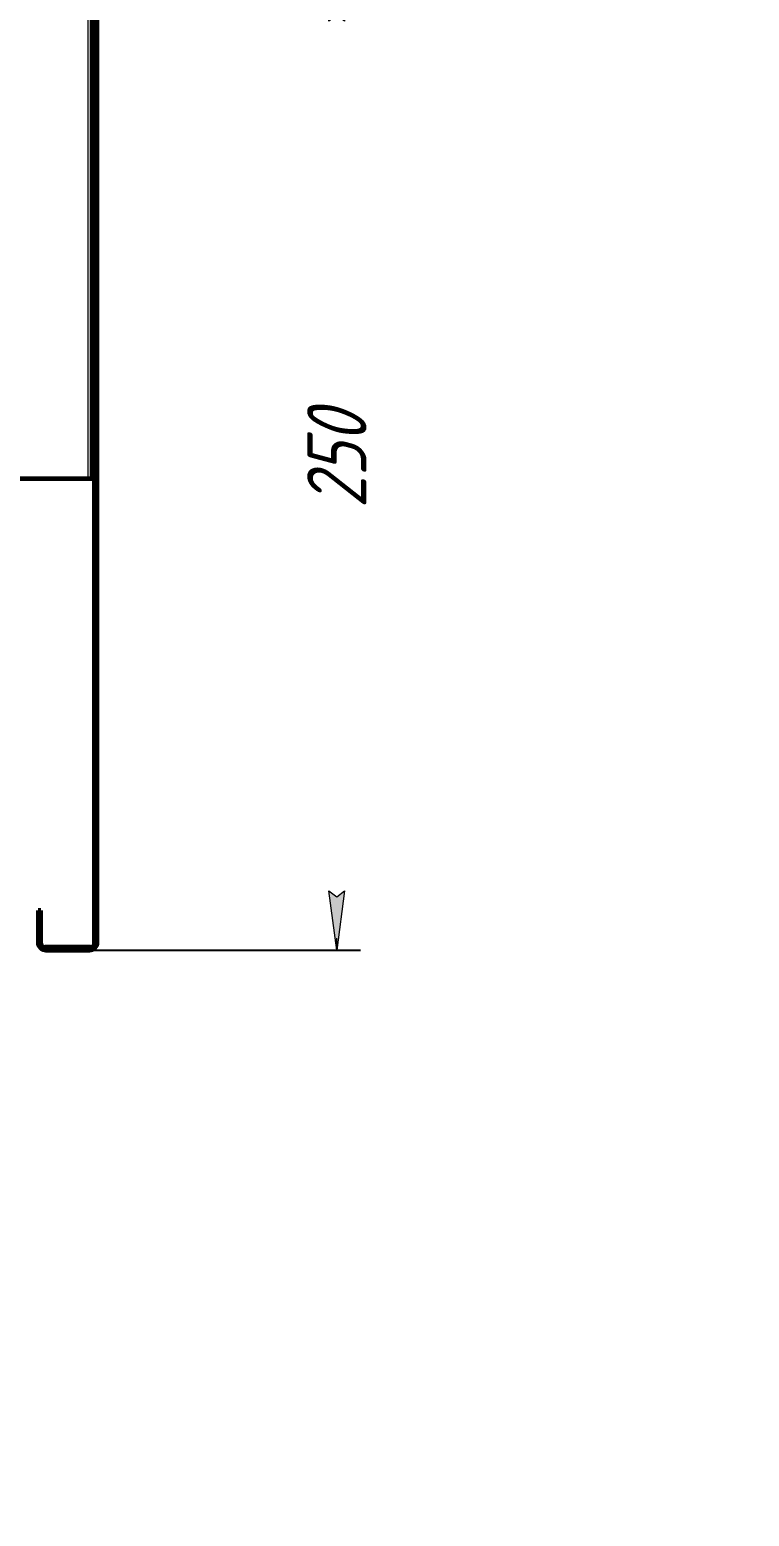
# Model space of a CAD drawing. Header units: millimetres. Extents: x 0 to 3360, y 0 to 297.
# Drawn here: x 3299.3 to 3360, y 102.4 to 227.8 of the extents above; entities that cross this region are included whole.
import ezdxf

# ---------------------------------------------------------------- set-up
doc = ezdxf.new("R2010")
doc.units = ezdxf.units.MM
doc.linetypes.add('K5LT_BASIC', pattern=[0])
doc.linetypes.add('K5LT_THIN', pattern=[0])
doc.layers.add('Системный слой', color=7, linetype='Continuous')
doc.styles.add('KDIMTEXTSTYLE', font='GOST_AU.SHX', dxfattribs={"width": 0.96, "oblique": 15, "height": 5})
doc.dimstyles.new('KDIMSTYLE (0.33)', dxfattribs={"dimtxt": 5, "dimasz": 1, "dimexe": 2, "dimexo": 0, "dimgap": 1, "dimtad": 1, "dimlfac": 3, "dimtxsty": 'KDIMTEXTSTYLE', "dimsah": 1, "dimcen": 0, "dimdle": 1, "dimadec": 0, "dimazin": 0, "dimtfac": 0.667, "dimtmove": 0, "dimatfit": 3, "dimfxl": 1, "dimtvp": 1, "dimtolj": 1, "dimtzin": 0, "dimarcsym": 0})

# ---------------------------------------------------------------- blocks, each defined once
blk = doc.blocks.new('KDIMARROW_01')
at = {"layer": 'Системный слой'}
blk.add_hatch(color=0, dxfattribs=at).paths.add_polyline_path([(0, 0), (-5, 0.66), (-4.5, 0), (-5, -0.66)])
at = {"layer": 'Системный слой', "color": 0, "linetype": 'K5LT_THIN', "lineweight": 18}
for p, q in [((-4.5, 0), (-5, 0.66)), ((-5, 0.66), (0, 0)), ((0, 0), (-5, -0.66)), ((-5, -0.66), (-4.5, 0)), ((0, 0), (-1, 0))]:
    blk.add_line(p, q, dxfattribs=at)

msp = doc.modelspace()

# ---------------------------------------------------------------- linework, layer by layer
at = {"layer": 'Системный слой', "color": 7, "linetype": 'K5LT_THIN', "lineweight": 18}
msp.add_line((3304.22931, 232.7168), (3304.22931, 189.95013), dxfattribs=at)
at = {"layer": 'Системный слой', "color": 5, "linetype": 'K5LT_BASIC', "lineweight": 60, "true_color": 0x0000ff}
for p, q in [((3304.56264, 232.81443), (3304.56264, 189.95013)), ((3304.79597, 150.75013), (3304.79597, 232.95013)), ((3305.02931, 150.85013), (3305.02931, 232.95013)), ((3292.96192, 189.95013), (3304.79597, 189.95013)), ((3300.02931, 153.5168), (3300.02931, 150.85013)), ((3300.26264, 153.5168), (3300.02931, 153.5168)), ((3300.26264, 150.75013), (3300.26264, 153.5168)), ((3304.46264, 150.4168), (3300.59597, 150.4168)), ((3300.69597, 150.18347), (3304.36264, 150.18347))]:
    msp.add_line(p, q, dxfattribs=at)
for centre, radius, start, end in [((3300.69597, 150.85013), 0.66667, 180, 270), ((3300.59597, 150.75013), 0.33333, 180, 270), ((3304.36264, 150.85013), 0.66667, 270, 0), ((3304.46264, 150.75013), 0.33333, 270, 0)]:
    msp.add_arc(centre, radius, start, end, dxfattribs=at)

# ---------------------------------------------------------------- dimensions: what is measured, and where the dimension line sits
at = {"layer": 'Системный слой', "color": 7}
msp.add_linear_dim(base=(3325.22261, 233.5168), p1=(3304.36264, 150.18347), p2=(3304.46264, 233.5168), angle=90, location=(3325.22261, 191.5168), dimstyle='KDIMSTYLE (0.33)', override={"dimexo": 0, "dimpost": '\\H5.0;\\W0.965;\\Q15;<>', "dimblk1": 'KDIMARROW_01', "dimblk2": 'KDIMARROW_01', "dimse1": 0, "dimse2": 0, "dimclrt": 7, "dimtolj": 1}, dxfattribs=at).render()

doc.saveas('drawing.dxf')
